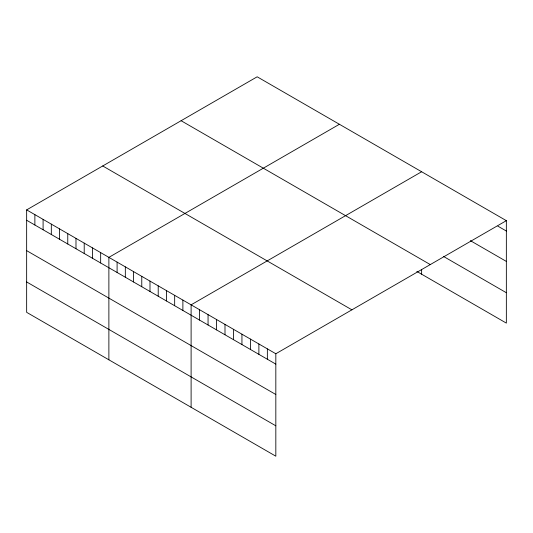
<?xml version="1.0" encoding="UTF-8"?>
<svg xmlns="http://www.w3.org/2000/svg" width="533" height="533" viewBox="0 0 533 533"><rect width="100%" height="100%" fill="white"/><g stroke="black" fill="none" stroke-linecap="round" stroke-linejoin="round"><path stroke-width="0.8" d="M26.65 209.889L275.827 353.752L275.827 456.201L26.65 312.338L26.65 209.889L257.173 76.799L506.35 220.662L506.35 323.111L416.833 271.43M339.401 124.276L108.879 257.366L108.879 359.815M421.63 171.746L191.107 304.836L191.107 407.285M275.827 353.752L506.35 220.662M497.875 226.145L506.35 231.036M470.346 240.63L506.35 261.417M443.516 256.446L506.35 292.724M181.1 120.718L430.278 264.581M102.722 165.97L351.9 309.833M26.65 220.262L275.827 364.126M26.65 250.643L275.827 394.507M26.65 281.95L275.827 425.814M421.63 269.525L421.63 274.202M267.359 348.862L267.359 359.229M258.885 343.972L258.885 354.338M250.417 339.075L250.417 349.448M241.942 334.184L241.942 344.558M233.467 329.294L233.467 339.668M224.999 324.404L224.999 334.777M216.525 319.514L216.525 329.88M208.057 314.623L208.057 324.99M199.582 309.726L199.582 320.1M182.886 300.092L182.886 310.459M174.664 295.342L174.664 305.715M166.443 290.598L166.443 300.965M158.214 285.848L158.214 296.221M149.993 281.098L149.993 291.471M141.771 276.354L141.771 286.727M133.55 271.603L133.55 281.977M125.328 266.86L125.328 277.227M117.1 262.109L117.1 272.483M100.657 252.615L100.657 262.989M92.436 247.865L92.436 258.239M84.214 243.121L84.214 253.495M75.986 238.371L75.986 248.744M67.764 233.627L67.764 243.994M59.543 228.877L59.543 239.25M51.321 224.133L51.321 234.5M43.093 219.383L43.093 229.756M34.872 214.632L34.872 225.006"/></g></svg>
